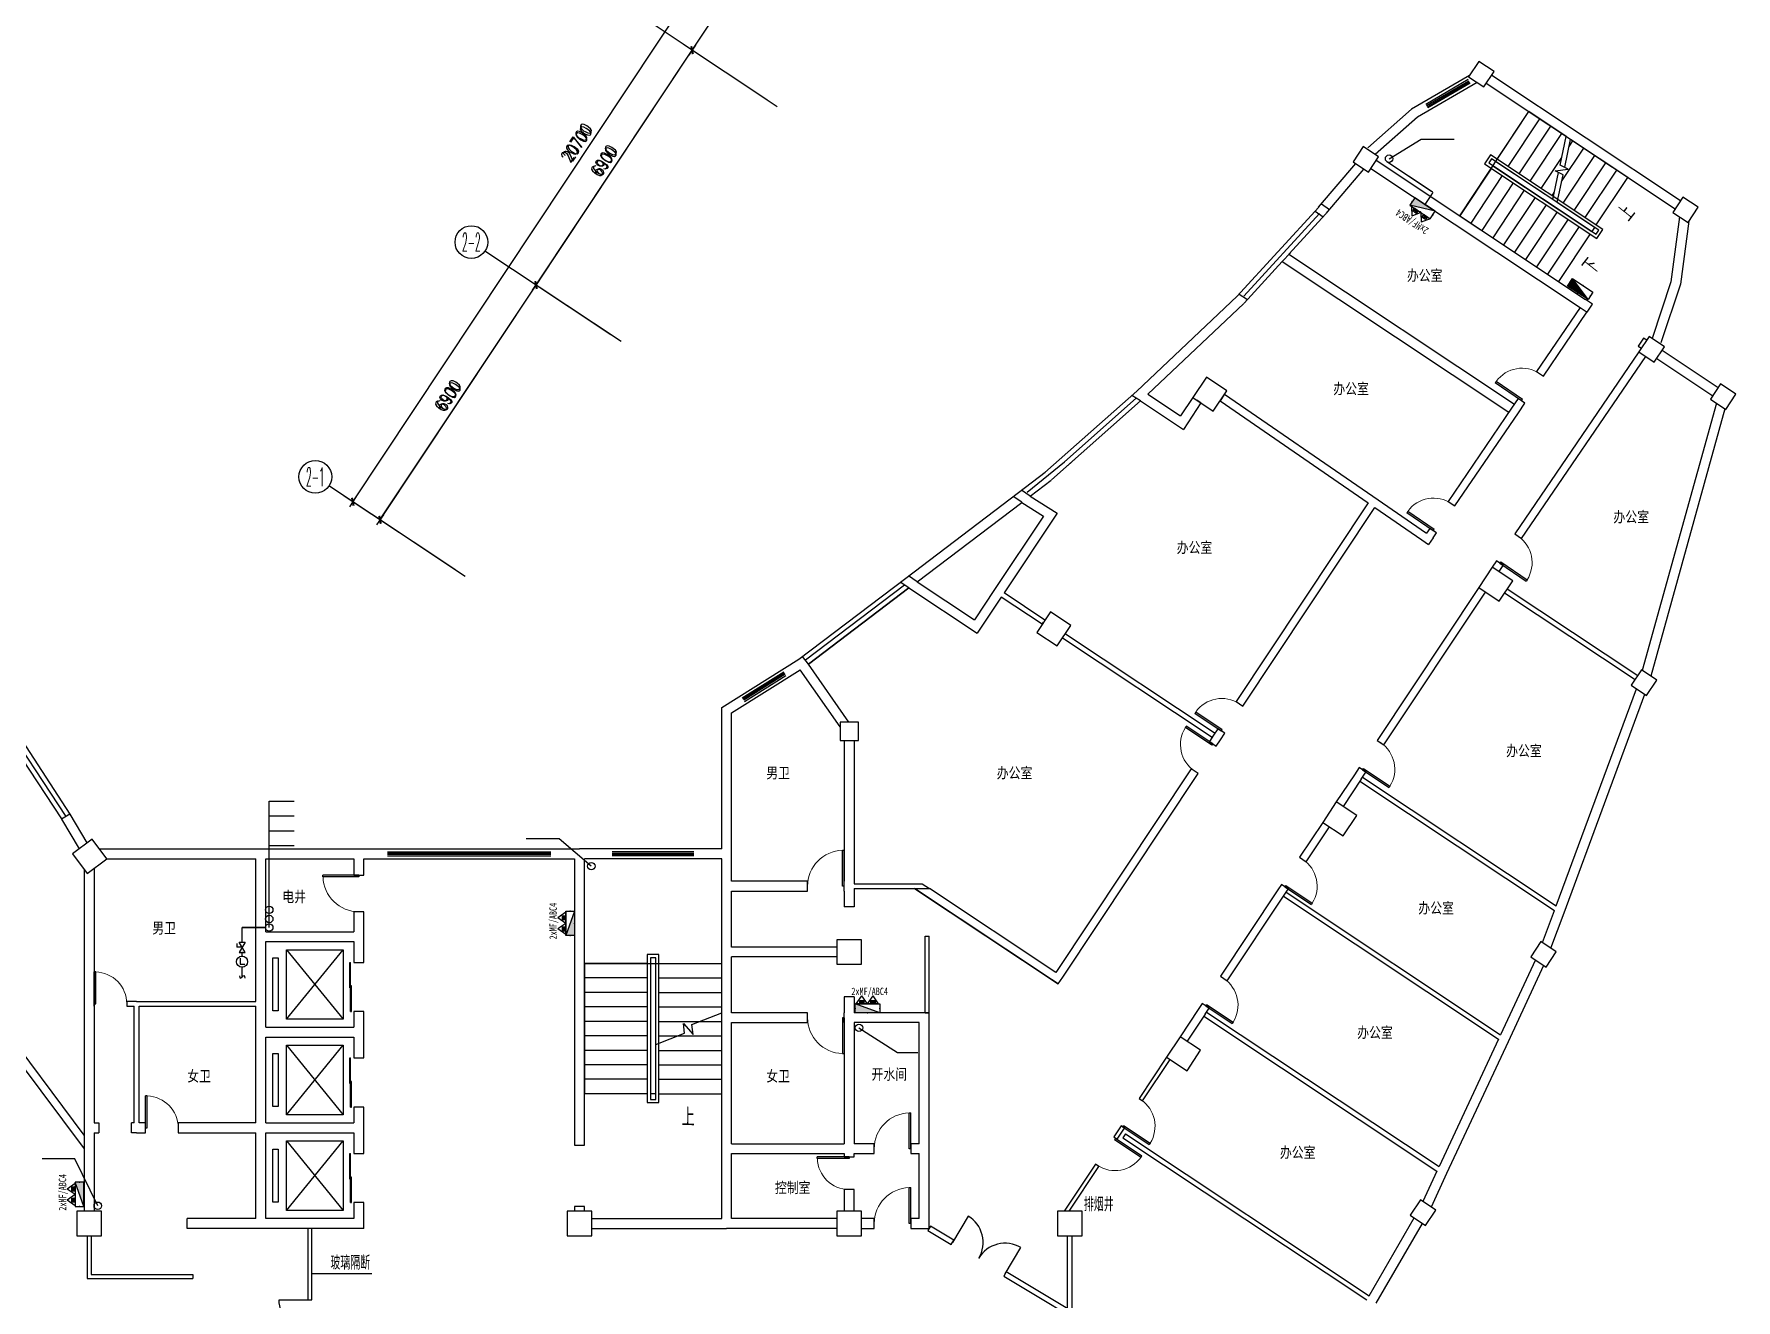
# Model space of a CAD drawing. Extents: x -149393 to 1177518, y -366685 to 296590.
# Drawn here: x 658334 to 699984, y 35329 to 66311 of the extents above; entities that cross this region are included whole.
import ezdxf
from ezdxf.enums import TextEntityAlignment as Align

# ---------------------------------------------------------------- set-up
doc = ezdxf.new("R2010")
doc.units = 0
doc.header["$LTSCALE"] = 1000
doc.header["$MEASUREMENT"] = 0
doc.linetypes.add('常规', pattern=[20, 10, 0, 10])
doc.layers.get('0').update_dxf_attribs({"linetype": 'CONTINUOUS'})
doc.layers.get('Defpoints').update_dxf_attribs({"linetype": 'CONTINUOUS'})
for name, color, linetype in [('AXIS', 3, 'CONTINUOUS'), ('AXIS_TEXT', 7, 'CONTINUOUS'), ('COLUMN', 9, 'CONTINUOUS'), ('EQUIP-动力', 3, 'CONTINUOUS'), ('EQUIP-消防', 3, 'CONTINUOUS'), ('STAIR', 2, 'CONTINUOUS'), ('TEL_SYMB', 3, 'CONTINUOUS'), ('TEL_TEXT', 7, 'CONTINUOUS'), ('TH_TEXT', 7, 'CONTINUOUS'), ('WALL', 9, 'CONTINUOUS'), ('WALL-MOVE', 6, 'CONTINUOUS'), ('WINDOW', 4, 'CONTINUOUS'), ('WIRE-消防', 3, '常规')]:
    doc.layers.add(name, color=color, linetype=linetype)
doc.styles.add('_TCH_AXIS', font='COMPLEX', dxfattribs={"bigfont": 'GBCBIG'})
doc.styles.add('_TCH_DIM', font='SIMPLEX', dxfattribs={"bigfont": 'GBCBIG'})
doc.styles.add('_TCH_DIM_T3', font='SIMPLEX', dxfattribs={"width": 0.705882, "bigfont": 'GBCBIG'})
doc.styles.add('_TEL_DIM', font='', dxfattribs={"width": 0.8, "height": 3.5})
doc.styles.add('COMPLEX', font='COMPLEX')
doc.styles.add('DIM_FONT', font='SIMPLEX.shx', dxfattribs={"width": 0.8})
doc.styles.get("Standard").update_dxf_attribs({"font": 'gbenor.shx', "bigfont": 'gbcbig.shx'})
doc.styles.add('宋体', font='')
doc.styles.get('_TEL_DIM').set_extended_font_data('SimSun')
doc.styles.get('宋体').set_extended_font_data('SimSun')
doc.dimstyles.new('_TCH_ARCH&&100', dxfattribs={"dimtxt": 297.5, "dimasz": 100, "dimexe": 250, "dimexo": 300, "dimgap": 126.25, "dimtad": 1, "dimdec": 0, "dimzin": 0, "dimdsep": 46, "dimtxsty": '_TCH_DIM_T3', "dimblk": 'ARCHTICK', "dimcen": 0.09, "dimclrt": 7, "dimazin": 2, "dimtfac": 1, "dimtdec": 0, "dimtix": 1, "dimtmove": 2, "dimatfit": 3, "dimfxl": 1, "dimtolj": 1, "dimtzin": 0, "dimarcsym": 0})
doc.dimstyles.new('DIMN', dxfattribs={"dimtxt": 300, "dimasz": 1, "dimexe": 250, "dimexo": 300, "dimgap": 150, "dimtad": 1, "dimdec": 0, "dimdsep": 46, "dimtxsty": 'DIM_FONT', "dimblk": '_DIMX', "dimcen": 2.5, "dimclrt": 7, "dimadec": 0, "dimazin": 0, "dimtfac": 1, "dimtdec": 0, "dimtix": 1, "dimtmove": 2, "dimatfit": 3, "dimldrblk": '_DIMX', "dimfxl": 1, "dimtolj": 1, "dimarcsym": 0})

# ---------------------------------------------------------------- blocks, each defined once
blk = doc.blocks.new('$equip_U$00000299(cyc-PC)')
for p in [(0.509, 0.298), (0.3, 0)]:
    blk.add_line(p, (0.3, 0.298))
blk.add_lwpolyline([(0, -0.173), (0.601, 0.173), (0.601, -0.173), (0, 0.173)], close=True)
for p in [(0, 0), (0.601, 0)]:
    blk.add_point(p)
at = {"color": 7, "style": '_TEL_DIM', "flags": 1}
blk.add_attdef('A', text='', height=0.00002, dxfattribs=at).set_placement((0, 0), align=Align.MIDDLE_CENTER)
blk = doc.blocks.new('$equip_U$00000300(cyc-PC)')
for p, q in [((0.459, -0.113), (0.459, 0.159)), ((0.123, -0.113), (0.459, -0.113))]:
    blk.add_line(p, q)
blk.add_circle((0.324, 0), 0.324)
for p in [(0, 0), (0.648, 0)]:
    blk.add_point(p)
at = {"color": 7, "style": '_TEL_DIM', "flags": 1}
blk.add_attdef('A', text='', height=0.00002, dxfattribs=at).set_placement((0, 0), align=Align.MIDDLE_CENTER)
blk = doc.blocks.new('$equip_U$00000248(USER-8292BC9721)')
blk.add_spline([(-0.16, 0.06), (-0.11, -0.08), (0.12, 0.08), (0.17, -0.07)], degree=3)
at = {"color": 7, "style": '_TEL_DIM', "flags": 1}
blk.add_attdef('A', text='', height=0.00002, dxfattribs=at).set_placement((0, 0), align=Align.MIDDLE_CENTER)
blk = doc.blocks.new('$equip_U$00000211(USER-8DF96EF98D)')
at = {"xscale": 0.7000000000007276, "yscale": 0.7000000000007276, "zscale": 0.7000000000007276}
blk.add_blockref('$equip_U$00000248(USER-8292BC9721)', (-0.003, -0.003), dxfattribs=at)
at = {"color": 7, "style": '_TEL_DIM', "flags": 1}
blk.add_attdef('A', text='', height=0.00002, dxfattribs=at).set_placement((0, 0), align=Align.MIDDLE_CENTER)
blk = doc.blocks.new('$equip_U$00000374(cyc-PC)')
blk.add_point((0, 0))
at = {"xscale": 1.619999999998981, "yscale": 1.619999999998981, "zscale": 1.619999999998981}
blk.add_blockref('$equip_U$00000211(USER-8DF96EF98D)', (0, 0), dxfattribs=at)
at = {"color": 7, "style": '_TEL_DIM', "flags": 1}
blk.add_attdef('A', text='', height=0.00002, dxfattribs=at).set_placement((0, 0), align=Align.MIDDLE_CENTER)
blk = doc.blocks.new('$equip_U$00000306(cyc-PC)')
for p, q in [((1.6, -0.29), (0, 0.29)), ((0, 0.29), (1.6, 0.29)), ((0, -0.29), (0, 0.29)), ((1.6, 0.29), (1.6, -0.29)), ((1.6, -0.29), (0, -0.29))]:
    blk.add_line(p, q)
for p in [(0, 0), (0.8, 0.29), (1.6, 0), (0.8, -0.29)]:
    blk.add_point(p)
blk.add_solid([(1.6, -0.29), (0, -0.29), (0, 0.29)])
at = {"color": 7, "style": '_TEL_DIM', "flags": 1}
blk.add_attdef('A', text='', height=0.00002, dxfattribs=at).set_placement((0, 0), align=Align.MIDDLE_CENTER)
blk = doc.blocks.new('$equip_U$00000441(cyc-PC)')
for p, q in [((-0.78, 0), (-0.39, 0.56)), ((0, 0), (-0.78, 0)), ((-0.54, 0.06), (-0.38, 0.23)), ((-0.54, 0.17), (-0.48, 0.23)), ((-0.54, 0), (-0.54, 0.23)), ((-0.54, 0.23), (-0.24, 0.23)), ((-0.24, 0), (-0.54, 0)), ((-0.5, 0), (-0.27, 0.23)), ((-0.4, 0), (-0.24, 0.16)), ((0, 0), (-0.39, 0.56)), ((-0.3, 0), (-0.24, 0.06)), ((-0.24, 0.23), (-0.24, 0)), ((0, 0), (0.39, 0.56)), ((0.78, 0), (0, 0)), ((0.24, 0.06), (0.41, 0.23)), ((0.24, 0.17), (0.3, 0.23)), ((0.24, 0), (0.24, 0.23)), ((0.24, 0.23), (0.54, 0.23)), ((0.54, 0), (0.24, 0)), ((0.28, 0), (0.51, 0.23)), ((0.38, 0), (0.54, 0.16)), ((0.78, 0), (0.39, 0.56)), ((0.49, 0), (0.54, 0.06)), ((0.54, 0.23), (0.54, 0))]:
    blk.add_line(p, q)
blk.add_point((0, 0))
at = {"style": '宋体', "width": 0.8}
blk.add_text('2xMF/ABC4', height=0.522, dxfattribs=at).set_placement((-1.12, 0.62))
at = {"color": 7, "style": '_TEL_DIM', "flags": 1}
blk.add_attdef('A', text='', height=0.00002, dxfattribs=at).set_placement((0, 0), align=Align.MIDDLE_CENTER)
blk = doc.blocks.new('_DIMX')
blk.add_line((-150, 0), (150, 0))
at = {"const_width": 50}
blk.add_lwpolyline([(-70, -70), (70, 70)], dxfattribs=at)
blk = doc.blocks.new('_ArchTick')
at = {"color": 0, "linetype": 'ByBlock', "const_width": 0.4}
blk.add_lwpolyline([(-0.5, -0.5), (0.5, 0.5)], dxfattribs=at)
blk = doc.blocks.new('*D819')
at = {"layer": 'AXIS', "color": 0, "lineweight": -2, "transparency": 16777216}
for p, q in [((674437, 65916), (680082, 74412)), ((681914, 73194), (679874, 74550)), ((676270, 64699), (674229, 66054))]:
    blk.add_line(p, q, dxfattribs=at)
at = {"layer": 'Defpoints', "color": 0, "transparency": 16777216}
for p in [(680082, 74412), (682164, 73028), (676520, 64533)]:
    blk.add_point(p, dxfattribs=at)
at = {"layer": 'AXIS', "color": 0, "lineweight": -2, "transparency": 16777216, "xscale": 100, "yscale": 100, "zscale": 100}
for p, rotation in [((680082, 74412), 56.39999999999981), ((674437, 65916), 236.3999999999998)]:
    blk.add_blockref('_ArchTick', p, dxfattribs=dict(at, rotation=rotation))
at = {"layer": 'AXIS', "color": 7, "transparency": 16777216, "insert": (677031, 70316), "char_height": 297.5, "attachment_point": 5, "rotation": 56.4, "style": '_TCH_DIM_T3'}
blk.add_mtext('\\A1;10200', dxfattribs=at)
blk = doc.blocks.new('*D820')
at = {"layer": 'AXIS', "color": 0, "lineweight": -2, "transparency": 16777216}
for p, q in [((670619, 60169), (674437, 65916)), ((676270, 64699), (674229, 66054)), ((672451, 58951), (670411, 60307))]:
    blk.add_line(p, q, dxfattribs=at)
at = {"layer": 'Defpoints', "color": 0, "transparency": 16777216}
for p in [(674437, 65916), (676520, 64533), (672701, 58785)]:
    blk.add_point(p, dxfattribs=at)
at = {"layer": 'AXIS', "color": 0, "lineweight": -2, "transparency": 16777216, "xscale": 100, "yscale": 100, "zscale": 100}
for p, rotation in [((674437, 65916), 56.40000000000044), ((670619, 60169), 236.4000000000005)]:
    blk.add_blockref('_ArchTick', p, dxfattribs=dict(at, rotation=rotation))
at = {"layer": 'AXIS', "color": 7, "transparency": 16777216, "insert": (672299, 63195), "char_height": 297.5, "attachment_point": 5, "rotation": 56.4, "style": '_TCH_DIM_T3'}
blk.add_mtext('\\A1;6900', dxfattribs=at)
blk = doc.blocks.new('*D821')
at = {"layer": 'AXIS', "color": 0, "lineweight": -2, "transparency": 16777216}
for p, q in [((666800, 54422), (670619, 60169)), ((672451, 58951), (670411, 60307)), ((668633, 53204), (666592, 54560))]:
    blk.add_line(p, q, dxfattribs=at)
at = {"layer": 'Defpoints', "color": 0, "transparency": 16777216}
for p in [(670619, 60169), (672701, 58785), (668883, 53038)]:
    blk.add_point(p, dxfattribs=at)
at = {"layer": 'AXIS', "color": 0, "lineweight": -2, "transparency": 16777216, "xscale": 100, "yscale": 100, "zscale": 100}
for p, rotation in [((670619, 60169), 56.39999999999963), ((666800, 54422), 236.3999999999997)]:
    blk.add_blockref('_ArchTick', p, dxfattribs=dict(at, rotation=rotation))
at = {"layer": 'AXIS', "color": 7, "transparency": 16777216, "insert": (668481, 57447), "char_height": 297.5, "attachment_point": 5, "rotation": 56.4, "style": '_TCH_DIM_T3'}
blk.add_mtext('\\A1;6900', dxfattribs=at)
blk = doc.blocks.new('*D822')
at = {"layer": 'AXIS', "color": 0, "lineweight": -2, "transparency": 16777216}
for p, q in [((666134, 54864), (677589, 72106)), ((680088, 70446), (677381, 72244)), ((668633, 53204), (665926, 55003))]:
    blk.add_line(p, q, dxfattribs=at)
at = {"layer": 'Defpoints', "color": 0, "transparency": 16777216}
for p in [(677589, 72106), (680338, 70280), (668883, 53038)]:
    blk.add_point(p, dxfattribs=at)
at = {"layer": 'AXIS', "color": 0, "lineweight": -2, "transparency": 16777216, "xscale": 100, "yscale": 100, "zscale": 100}
for p, rotation in [((677589, 72106), 56.39999999999999), ((666134, 54864), 236.4)]:
    blk.add_blockref('_ArchTick', p, dxfattribs=dict(at, rotation=rotation))
at = {"layer": 'AXIS', "color": 7, "transparency": 16777216, "insert": (671633, 63637), "char_height": 297.5, "attachment_point": 5, "rotation": 56.4, "style": '_TCH_DIM_T3'}
blk.add_mtext('\\A1;20700', dxfattribs=at)
blk = doc.blocks.new('_FZHK')
blk.add_lwpolyline([(-0.5, -0.5), (0.5, -0.5), (0.5, 0.5), (-0.5, 0.5)], close=True)
blk = doc.blocks.new('$TCHSYS$DOOR2D')
for p, q in [((0.45, 0.975), (0.5, 0.975)), ((0.45, 0), (0.45, 0.975)), ((0.5, 0), (0.5, 0.975)), ((0.5, 0), (0.45, 0))]:
    blk.add_line(p, q)
at = {"lineweight": 13}
blk.add_arc((0.475, 0), 0.975, 91.4693, 180, dxfattribs=at)
blk = doc.blocks.new('_AXISO')
blk.add_circle((0, 0), 0.5)
at = {"layer": 'AXIS_TEXT', "style": 'COMPLEX', "width": 1.041667}
blk.add_attdef('A', text='', height=0.56, dxfattribs=at).set_placement((-0.25, -0.28), (0.25, -0.28), align=Align.FIT)
blk = doc.blocks.new('$DorLib2D$00000029')
for p, q in [((-0.5, 0.169), (0.02, 0.169)), ((-0.5, 0.169), (-0.5, 0.15)), ((-0.5, 0.15), (0.02, 0.15)), ((-0.02, 0.187), (-0.02, 0.169)), ((-0.02, 0.187), (0.5, 0.187)), ((-0.02, 0.169), (0.5, 0.169)), ((0.02, 0.15), (0.02, 0.169)), ((0.5, 0.187), (0.5, 0.169))]:
    blk.add_line(p, q)
blk = doc.blocks.new('$DorLib2D$00000001')
for p, q in [((0.45, 0.975), (0.5, 0.975)), ((0.45, 0), (0.45, 0.975)), ((0.5, 0), (0.5, 0.975)), ((0.5, 0), (0.45, 0))]:
    blk.add_line(p, q)
at = {"lineweight": 13}
blk.add_arc((0.475, 0), 0.975, 91.4693, 180, dxfattribs=at)
blk = doc.blocks.new('$TCHSYS$WIN2D')
for p, q in [((-0.5, 0.5), (0.5, 0.5)), ((0.5, 0.167), (-0.5, 0.167)), ((0.5, -0.167), (-0.5, -0.167)), ((-0.5, -0.5), (0.5, -0.5))]:
    blk.add_line(p, q)

msp = doc.modelspace()

# ---------------------------------------------------------------- linework, layer by layer
at = {"color": 59}
for p, q in [((688772.4, 60980), (689773.1, 62074.4)), ((689842, 62156.7), (690037.7, 62015.1)), ((687943.7, 59896), (689790, 61915)), ((689044.1, 60921.5), (689950.3, 61912.4)), ((689682.9, 61975.7), (689878.6, 61834)), ((687771.7, 59885.7), (688772.4, 60980)), ((688880.2, 60742.2), (689079, 60959.7)), ((687948.8, 59723.7), (688880.2, 60742.2)), ((687828.6, 59948), (688032.2, 59815)), ((683073.4, 55578.9), (685320.6, 57573.1)), ((683232.7, 55399.4), (685409.4, 57331.1)), ((683553.1, 55844.1), (685306, 57399.7)), ((685409.4, 57331.1), (685202.6, 57468.4)), ((682636.2, 55097.2), (683553.1, 55844.1)), ((683630.8, 55752.7), (683816.4, 55917.4)), ((682428.2, 55090.2), (683080.5, 55584.7)), ((682509.5, 54850.6), (682297.7, 54991.3)), ((682712, 55004.2), (682500.3, 55144.9)), ((682712, 55004.2), (683225.5, 55393.5)), ((677050.2, 51013), (679667.4, 52997.2)), ((679947.1, 52908), (679735.4, 53048.7)), ((679638.7, 52824.8), (677210.4, 50983.9)), ((679744.5, 52754.5), (677282.9, 50888.3)), ((677282.9, 50888.3), (679744.5, 52754.5)), ((679744.5, 52754.5), (679532.8, 52895.1)), ((656420, 51031.3), (659010.1, 47101.4)), ((656516.6, 51102.8), (659113.6, 47162.5)), ((656618.4, 51178.3), (659211.9, 47220.6)), ((677282.9, 50888.3), (677137.9, 51079.5)), ((664509.1, 43901.8), (665899.3, 42201.8)), ((664509.1, 42201.8), (665899.3, 43901.8)), ((664509.1, 41561.8), (665899.3, 39861.8)), ((664509.1, 39861.8), (665899.3, 41561.8)), ((664509.1, 39221.8), (665899.3, 37521.8)), ((664509.1, 37521.8), (665899.3, 39221.8))]:
    msp.add_line(p, q, dxfattribs=at)
for p, q in [((664090.6, 47540.2), (664696.4, 47540.2)), ((664090.6, 47176.1), (664696.4, 47176.1)), ((664090.6, 46811.9), (664696.4, 46811.9)), ((664090.6, 46447.7), (664696.4, 46447.7))]:
    msp.add_line(p, q)
for points in [[(691494.9, 63260), (692281, 63735.2), (693086.9, 63735.2)], [(664090.6, 44445.5), (664090.6, 47540.2), (664696.4, 47540.2)], [(671972.2, 45945.1), (671186, 46615.7), (670380.1, 46615.7)], [(679884.5, 45397.3), (683397.2, 43063.4)], [(678522.3, 41990.6), (679461.8, 41386.1), (679958.5, 41386.1)], [(659892.8, 37636.8), (659336.1, 38786.6), (658530.2, 38786.6)], [(665132.8, 35976.8), (666596.8, 35976.8)]]:
    msp.add_lwpolyline(points)
for points in [[(664509.1, 43901.8), (665899.3, 43901.8), (665899.3, 42201.8), (664509.1, 42201.8)], [(664179.2, 43701.8), (664307.6, 43701.8), (664307.6, 42401.8), (664179.2, 42401.8)], [(664179.2, 41361.8), (664307.6, 41361.8), (664307.6, 40061.8), (664179.2, 40061.8)], [(664509.1, 41561.8), (665899.3, 41561.8), (665899.3, 39861.8), (664509.1, 39861.8)], [(664509.1, 39221.8), (665899.3, 39221.8), (665899.3, 37521.8), (664509.1, 37521.8)], [(664179.2, 39021.8), (664307.6, 39021.8), (664307.6, 37721.8), (664179.2, 37721.8)]]:
    msp.add_lwpolyline(points, close=True, dxfattribs=at)
for centre in [(691494.9, 63260), (671972.2, 45945.1), (664090.6, 44875.9), (664090.6, 44652.5), (664090.6, 44445.5), (678522.3, 41990.6), (659892.8, 37635.2)]:
    msp.add_circle(centre, 90.8)
at = {"layer": 'AXIS'}
for p, q in [((676519.6, 64532.6), (673187.9, 66746.1)), ((672701.2, 58785.4), (669369.5, 60999)), ((668882.8, 53038.2), (665551.1, 55251.8))]:
    msp.add_line(p, q, dxfattribs=at)
at = {"layer": 'STAIR', "color": 59}
for p, q in [((693223.7, 61862.5), (694917.1, 64411.3)), ((694143.2, 63246.4), (694917.1, 64411.3)), ((694412, 63067.8), (695185.9, 64232.7)), ((695831.3, 63803.9), (694917.1, 64411.3)), ((694680.8, 62889.2), (695454.7, 64054.1)), ((694949.6, 62710.6), (695723.5, 63875.5)), ((695682.2, 63105.1), (695831.3, 63803.9)), ((695792.5, 63048.8), (695938.3, 63732.8)), ((697336.4, 62803.9), (695938.3, 63732.8)), ((693978.9, 63355.6), (693833.4, 63136.5)), ((696726.7, 61529.9), (693978.9, 63355.6)), ((695718.3, 62701.3), (696261.1, 63518.3)), ((695756, 62174.8), (696530, 63339.7)), ((695901.5, 63560.2), (695992.3, 63696.9)), ((693997.6, 63027.4), (693223.7, 61862.5)), ((693833.4, 63136.5), (696581.2, 61310.9)), ((693998.9, 63256.1), (693932.8, 63156.6)), ((693932.8, 63156.6), (696561.2, 61410.3)), ((696627.3, 61509.8), (693998.9, 63256.1)), ((694037.3, 63087.1), (696456.6, 61479.7)), ((695501.5, 62257.8), (694103.5, 63186.7)), ((695218.4, 62532), (695721.5, 63289.3)), ((695501.5, 62257.8), (695642.4, 62918.4)), ((695562.7, 62959.1), (695881.1, 63003.6)), ((695752.6, 62862.1), (695562.7, 62959.1)), ((695881.1, 63003.6), (695682.2, 63105.1)), ((696024.8, 61996.2), (696798.8, 63161.1)), ((696293.7, 61817.6), (697067.6, 62982.5)), ((694266.4, 62848.8), (693492.5, 61683.9)), ((694535.3, 62670.2), (693761.3, 61505.3)), ((694804.1, 62491.6), (694030.1, 61326.7)), ((695608.6, 62186.7), (695752.6, 62862.1)), ((696562.5, 61639), (697336.4, 62803.9)), ((695072.9, 62313), (694299, 61148.1)), ((695341.7, 62134.4), (694567.8, 60969.5)), ((695487.2, 62353.4), (695538.3, 62430.4)), ((696522.8, 61579.3), (695608.6, 62186.7)), ((693223.7, 61862.5), (695643, 60255.1)), ((695610.5, 61955.8), (694836.6, 60790.9)), ((695879.3, 61777.2), (695105.4, 60612.3)), ((696148.1, 61598.6), (695374.2, 60433.7)), ((696416.9, 61420), (695643, 60255.1)), ((696522.8, 61579.3), (696456.6, 61479.7)), ((696561.2, 61410.3), (696627.3, 61509.8)), ((696581.2, 61310.9), (696726.7, 61529.9)), ((673627.2, 43781.5), (673338.4, 43781.5)), ((673338.4, 43781.5), (673338.4, 40159)), ((673627.2, 40159), (673627.2, 43781.5)), ((671802.8, 43565), (671802.8, 40375.6)), ((673338.4, 43565), (671802.8, 43565)), ((671802.8, 43565), (675162.8, 43565)), ((673548.4, 43702.8), (673417.2, 43702.8)), ((673417.2, 43702.8), (673417.2, 40237.8)), ((673417.2, 43565), (673417.2, 40375.6)), ((673548.4, 40237.8), (673548.4, 43702.8)), ((673548.4, 41721.9), (673548.4, 43565)), ((673627.2, 43565), (675162.8, 43565)), ((675162.8, 42359.8), (675162.8, 43565)), ((673338.4, 43210.6), (671802.8, 43210.6)), ((673627.2, 43210.6), (675162.8, 43210.6)), ((673338.4, 42856.2), (671802.8, 42856.2)), ((673338.4, 42501.9), (671802.8, 42501.9)), ((673627.2, 42856.2), (675162.8, 42856.2)), ((673627.2, 42501.9), (675162.8, 42501.9)), ((673338.4, 42147.5), (671802.8, 42147.5)), ((673627.2, 42147.5), (674625.4, 42147.5)), ((674253.7, 41859.5), (674226.9, 42092.1)), ((674226.9, 42092.1), (674461.1, 41828)), ((674433.1, 42071.5), (675162.8, 42359.8)), ((674461.1, 41828), (674433.1, 42071.5)), ((674625.4, 42147.5), (675162.8, 42147.5)), ((675162.8, 40375.6), (675162.8, 42218.7)), ((673338.4, 41793.1), (671802.8, 41793.1)), ((673548.4, 41580.8), (674253.7, 41859.5)), ((673627.2, 41793.1), (674085.7, 41793.1)), ((674085.7, 41793.1), (675162.8, 41793.1)), ((673338.4, 41438.7), (671802.8, 41438.7)), ((673548.4, 40375.6), (673548.4, 41580.8)), ((673627.2, 41438.7), (675162.8, 41438.7)), ((673338.4, 41084.4), (671802.8, 41084.4)), ((673627.2, 41084.4), (675162.8, 41084.4)), ((673338.4, 40730), (671802.8, 40730)), ((673627.2, 40730), (675162.8, 40730)), ((673338.4, 40375.6), (671802.8, 40375.6)), ((673338.4, 40159), (673627.2, 40159)), ((673548.4, 40375.6), (673417.2, 40375.6)), ((673417.2, 40237.8), (673548.4, 40237.8)), ((673627.2, 40375.6), (675162.8, 40375.6))]:
    msp.add_line(p, q, dxfattribs=at)
at = {"layer": 'TEL_SYMB', "color": 59, "elevation": 1793}
msp.add_lwpolyline([(696184.2, 60778.1, 0, 0, 0), (693033.1, 62871.7, 0, 0, 0), (693912.9, 64195.9, 0, 0, 0), (695286.8, 63283, 95.6, 0, 0), (695585.5, 63084.6, 0, 0, 0)], format="xyseb", dxfattribs=at)
at = {"layer": 'TEL_SYMB', "color": 59}
for points in [[(697064, 62102.3, 0, 0, 0), (696153, 62707.5, 95.6, 0, 0), (695854.3, 62906, 0, 0, 0)], [(674355.6, 40198.4, 0, 0, 0), (674355.6, 41399.4, 105, 0, 0), (674355.6, 41793.1, 0, 0, 0)]]:
    msp.add_lwpolyline(points, format="xyseb", dxfattribs=at)
at = {"layer": 'WALL', "color": 59}
for p, q in [((693460.9, 65297.9), (692046.1, 64468.4)), ((693647.2, 65128.9), (692187.4, 64273)), ((693873, 65105), (698495.7, 62033.6)), ((694005.8, 65304.9), (698628.5, 62233.5)), ((692046.1, 64468.4), (690971.5, 63522.3)), ((692187.4, 64273), (691154.3, 63363.5)), ((689770.3, 62071.2), (690678.8, 63139.1)), ((689953.1, 61915.7), (690880.1, 63005.4)), ((691047.3, 63020.4), (696171.8, 59615.6)), ((691180.1, 63220.3), (696304.7, 59815.5)), ((698605.2, 61834.8), (698393.3, 60242.8)), ((698833.2, 61728.5), (698628.2, 60188.3)), ((689044.1, 60921.5), (694561.7, 57255.5)), ((688880.2, 60742.2), (694426.6, 57057.2)), ((698393.3, 60242.8), (697929.7, 58861.9)), ((698628.2, 60188.3), (698145.5, 58750.8)), ((685317.9, 57570.6), (687777.8, 59892)), ((685591.1, 57498.5), (687942.6, 59717.4)), ((696171.8, 59615.6), (696342.9, 59502)), ((696475.7, 59701.9), (696304.7, 59815.5)), ((696342.9, 59502), (696475.7, 59701.9)), ((697725.1, 58871.8), (697592.3, 58671.9)), ((697801.8, 58820.8), (697725.1, 58871.8)), ((697592.3, 58671.9), (697669, 58620.9)), ((698043.8, 58371.9), (699418.1, 57458.8)), ((698176.6, 58571.8), (699551, 57658.7)), ((685591.1, 57498.5), (686393.2, 56965.6)), ((685409.4, 57331.1), (686460.2, 56632.9)), ((686691.7, 57414.1), (686393.2, 56965.6)), ((686891.5, 57281.2), (686460.2, 56632.9)), ((686692, 57413.9), (686691.7, 57414.1)), ((686891.5, 57281.2), (686791.6, 57347.7)), ((699503.6, 57276), (697692.3, 50735.6)), ((699713.9, 57136.2), (697902.6, 50595.8)), ((679667.4, 52997.2), (682428.2, 55090.2)), ((682712, 55004.2), (683370.9, 54585.4)), ((679947.1, 52908), (682508, 54849.5)), ((683370.9, 54585.4), (682071.6, 52632.7)), ((682508, 54849.5), (683035.3, 54514.3)), ((683035.3, 54514.3), (681838.5, 52715.7)), ((679947.1, 52908), (681347.4, 51977.6)), ((679744.5, 52754.5), (681414.4, 51645)), ((681838.5, 52715.7), (681347.4, 51977.6)), ((682005.1, 52532.8), (681414.4, 51645)), ((683006.4, 51866.6), (682005.1, 52532.8)), ((683072.8, 51966.5), (682071.6, 52632.7)), ((694321.1, 52633.2), (697513.7, 50512.1)), ((694387.5, 52733.2), (697580.1, 50612)), ((683006.4, 51866.6), (683039.6, 51916.6)), ((683506.1, 51534.6), (687168.6, 49101.3)), ((683572.6, 51634.5), (687235, 49201.2)), ((675162.8, 49831.2), (677050.2, 51013)), ((678272, 49471.7), (677282.9, 50888.3)), ((675402.8, 49698.3), (677085.4, 50751.9)), ((678057.8, 49359.3), (677085.4, 50751.9)), ((695583.8, 44974.9), (697551.3, 50289)), ((695777.7, 44807.2), (697756.7, 50152.5)), ((675162.8, 46366.7), (675162.8, 49831.2)), ((675402.8, 46246.7), (675402.8, 49698.3)), ((678162.8, 49021.7), (678162.8, 45577.3)), ((678402.8, 49021.7), (678402.8, 45517.3)), ((690778.2, 48023.6), (695541, 44859.2)), ((690844.7, 48123.6), (695583.8, 44974.9)), ((659211.9, 47220.6), (659005.3, 47098.5)), ((659005.3, 47098.5), (659436.6, 46368.5)), ((659211.9, 47220.6), (659629.8, 46513.4)), ((659934.1, 46366.7), (663882.8, 46366.7)), ((663882.8, 46366.7), (666282.8, 46366.7)), ((666282.8, 46366.7), (671682.8, 46366.7)), ((675162.8, 46366.7), (671682.8, 46366.7)), ((675402.8, 45577.3), (675402.8, 46246.7)), ((659562.8, 45861.7), (659562.8, 39541.8)), ((659802.8, 45893.2), (659802.8, 39661.8)), ((660114.1, 46126.7), (663762.8, 46126.7)), ((663762.8, 44221.8), (663762.8, 46126.7)), ((664002.8, 46126.7), (666162.8, 46126.7)), ((664002.8, 44341.8), (664002.8, 46126.7)), ((666162.8, 46126.7), (666162.8, 45729.3)), ((666402.8, 45729.3), (666402.8, 46126.7)), ((666402.8, 46126.7), (671562.8, 46126.7)), ((671562.8, 46126.7), (671562.8, 39118.1)), ((675162.8, 46126.7), (671802.8, 46126.7)), ((671802.8, 39118.1), (671802.8, 46126.7)), ((675162.8, 45457.3), (675162.8, 46126.7)), ((666162.8, 45729.3), (666402.8, 45729.3)), ((675162.8, 43846.7), (675162.8, 45457.3)), ((677262.8, 45577.3), (675402.8, 45577.3)), ((677262.8, 45337.3), (677262.8, 45577.3)), ((678162.8, 45337.3), (678162.8, 45577.3)), ((678402.8, 45517.3), (680065.3, 45517.3)), ((680065.3, 45517.3), (680245.9, 45397.3)), ((675402.8, 43966.7), (675402.8, 45337.3)), ((675402.8, 45337.3), (677262.8, 45337.3)), ((678162.8, 45337.3), (678162.8, 44946.7)), ((678402.8, 45397.3), (678402.8, 44946.7)), ((678402.8, 45397.3), (680245.9, 45397.3)), ((688907.8, 45208.4), (694171.6, 41711.1)), ((688974.2, 45308.3), (694222.9, 41821.1)), ((666402.8, 44829.3), (666162.8, 44829.3)), ((666162.8, 44829.3), (666162.8, 44341.8)), ((666402.8, 44221.8), (666402.8, 44829.3)), ((678402.8, 44946.7), (678162.8, 44946.7)), ((695250.3, 44073.9), (695541, 44859.2)), ((695455.7, 43937.5), (695777.7, 44807.2)), ((663762.8, 42637.5), (663762.8, 44221.8)), ((664002.8, 44341.8), (666162.8, 44341.8)), ((666402.8, 43591.7), (666402.8, 44221.8)), ((664002.8, 44101.8), (666162.8, 44101.8)), ((664002.8, 42577.5), (664002.8, 44101.8)), ((666162.8, 44101.8), (666162.8, 43591.7)), ((675162.8, 42236), (675162.8, 43846.7)), ((677982.8, 43966.7), (675402.8, 43966.7)), ((666162.8, 43591.7), (666402.8, 43591.7)), ((677982.8, 43726.7), (675402.8, 43726.7)), ((675402.8, 42356), (675402.8, 43726.7)), ((695075.5, 43649.8), (694222.9, 41821.1)), ((695277.6, 43515.5), (694407.1, 41648.2)), ((659802.8, 42517.5), (659802.8, 42637.5)), ((660843.1, 42637.5), (660602.8, 42637.5)), ((660602.8, 42637.5), (660602.8, 42517.5)), ((660602.8, 42517.5), (660783.1, 42517.5)), ((660783.1, 39661.8), (660783.1, 42517.5)), ((660843.1, 42637.5), (663762.8, 42637.5)), ((660903.1, 39661.8), (660903.1, 42517.5)), ((660903.1, 42517.5), (663762.8, 42517.5)), ((663762.8, 41881.8), (663762.8, 42517.5)), ((664002.8, 42001.8), (664002.8, 42577.5)), ((678162.8, 42746.7), (678162.8, 42356)), ((678402.8, 42746.7), (678162.8, 42746.7)), ((678402.8, 42746.7), (678402.8, 42356)), ((666402.8, 42391.7), (666162.8, 42391.7)), ((666162.8, 42391.7), (666162.8, 42001.8)), ((666402.8, 41881.8), (666402.8, 42391.7)), ((675162.8, 39031.4), (675162.8, 42236)), ((677262.8, 42356), (675402.8, 42356)), ((675402.8, 42116), (677262.8, 42116)), ((675402.8, 39151.4), (675402.8, 42116)), ((677262.8, 42116), (677262.8, 42356)), ((678162.8, 42116), (678162.8, 42356)), ((678162.8, 42116), (678162.8, 39151.4)), ((680238.8, 42356), (678402.8, 42356)), ((678402.8, 42116), (678402.8, 39151.4)), ((679998.8, 42116), (678402.8, 42116)), ((679998.8, 39151.4), (679998.8, 42116)), ((680238.8, 39031.4), (680238.8, 42356)), ((686959.8, 42276.5), (692667.3, 38484.5)), ((687026.3, 42376.4), (692718.5, 38594.5)), ((663762.8, 39661.8), (663762.8, 41881.8)), ((664002.8, 42001.8), (666162.8, 42001.8)), ((664002.8, 39661.8), (664002.8, 41761.8)), ((664002.8, 41761.8), (666162.8, 41761.8)), ((666162.8, 41761.8), (666162.8, 41251.7)), ((666402.8, 41251.7), (666402.8, 41881.8)), ((694171.6, 41711.1), (692718.5, 38594.5)), ((666162.8, 41251.7), (666402.8, 41251.7)), ((694407.1, 41648.2), (692902.7, 38421.6)), ((666402.8, 40051.7), (666162.8, 40051.7)), ((666162.8, 40051.7), (666162.8, 39661.8)), ((666402.8, 39541.8), (666402.8, 40051.7)), ((659802.8, 39661.8), (659922.8, 39661.8)), ((659922.8, 39661.8), (659922.8, 39421.8)), ((660783.1, 39661.8), (660723.1, 39661.8)), ((660723.1, 39421.8), (660723.1, 39661.8)), ((661062.9, 39661.8), (660903.1, 39661.8)), ((661062.9, 39421.8), (661062.9, 39661.8)), ((663762.8, 39661.8), (661862.9, 39661.8)), ((661862.9, 39661.8), (661862.9, 39421.8)), ((664002.8, 39661.8), (666162.8, 39661.8)), ((659562.8, 39541.8), (659562.8, 39035.1)), ((659802.8, 39421.8), (659922.8, 39421.8)), ((659802.8, 39421.8), (659802.8, 39035.1)), ((660843.1, 39421.8), (660723.1, 39421.8)), ((660843.1, 39421.8), (661062.9, 39421.8)), ((661862.9, 39421.8), (663762.8, 39421.8)), ((663762.8, 37321.8), (663762.8, 39421.8)), ((664002.8, 37321.8), (664002.8, 39421.8)), ((664002.8, 39421.8), (666162.8, 39421.8)), ((666162.8, 39421.8), (666162.8, 38911.7)), ((666402.8, 38911.7), (666402.8, 39541.8)), ((675402.8, 39151.4), (678162.8, 39151.4)), ((678894.2, 39151.4), (678402.8, 39151.4)), ((678894.2, 38911.4), (678894.2, 39151.4)), ((679998.8, 39151.4), (679794.2, 39151.4)), ((679794.2, 39151.4), (679794.2, 38911.4)), ((685045.1, 39394.5), (684978.7, 39294.6)), ((684978.7, 39294.6), (690947, 35329.3)), ((685045.1, 39394.5), (691007.3, 35433.3)), ((659562.8, 39035.1), (659562.8, 37501.8)), ((659802.8, 39035.1), (659802.8, 37501.8)), ((666162.8, 38911.7), (666402.8, 38911.7)), ((671562.8, 39118.1), (671802.8, 39118.1)), ((675162.8, 37321.8), (675162.8, 39031.4)), ((675402.8, 37321.8), (675402.8, 38911.4)), ((675402.8, 38911.4), (678162.8, 38911.4)), ((678162.8, 38911.4), (678162.8, 38833)), ((678162.8, 38833), (678402.8, 38833)), ((678402.8, 38833), (678402.8, 38911.4)), ((678402.8, 38911.4), (678894.2, 38911.4)), ((679794.2, 38911.4), (679998.8, 38911.4)), ((679998.8, 37321.8), (679998.8, 38911.4)), ((680238.8, 37081.8), (680238.8, 39031.4)), ((692667.3, 38484.5), (692319, 37737.4)), ((692902.7, 38421.6), (692521.1, 37603.1)), ((678402.8, 38033), (678162.8, 38033)), ((678162.8, 38033), (678162.8, 37501.8)), ((678402.8, 37501.8), (678402.8, 38033)), ((666402.8, 37711.7), (666162.8, 37711.7)), ((666162.8, 37711.7), (666162.8, 37321.8)), ((666402.8, 37081.8), (666402.8, 37711.7)), ((671802.8, 37618.1), (671562.8, 37618.1)), ((671562.8, 37618.1), (671562.8, 37501.8)), ((671802.8, 37501.8), (671802.8, 37618.1)), ((663762.8, 37321.8), (662082.8, 37321.8)), ((662082.8, 37081.8), (662082.8, 37321.8)), ((663882.8, 37081.8), (662082.8, 37081.8)), ((665082.8, 37081.8), (663882.8, 37081.8)), ((665082.8, 37321.8), (664002.8, 37321.8)), ((666162.8, 37321.8), (665082.8, 37321.8)), ((666402.8, 37081.8), (665082.8, 37081.8)), ((671982.8, 37321.8), (675162.8, 37321.8)), ((671982.8, 37081.8), (675282.8, 37081.8)), ((677982.8, 37081.8), (675282.8, 37081.8)), ((677982.8, 37321.8), (675402.8, 37321.8)), ((678894.2, 37321.8), (678582.8, 37321.8)), ((678582.8, 37081.8), (678894.2, 37081.8)), ((678894.2, 37081.8), (678894.2, 37321.8)), ((679998.8, 37321.8), (679794.2, 37321.8)), ((679794.2, 37321.8), (679794.2, 37081.8)), ((679794.2, 37081.8), (680238.8, 37081.8)), ((680269.7, 37133.2), (680207.9, 37030.3)), ((680841.2, 36790.3), (680269.7, 37133.2)), ((691007.3, 35433.3), (692110.6, 37335.5)), ((691181.1, 35254.5), (692310.9, 37202.5)), ((680207.9, 37030.3), (680779.4, 36687.4)), ((680779.4, 36687.4), (680841.2, 36790.3)), ((683622.8, 32101.8), (683622.8, 36901.8)), ((683742.8, 32101.8), (683742.8, 36901.8)), ((682127.4, 36018.7), (682065.7, 35915.8)), ((682065.7, 35915.8), (688797.1, 31877.3)), ((688884.6, 31964.8), (682127.4, 36018.7))]:
    msp.add_line(p, q, dxfattribs=at)
at = {"layer": 'WALL'}
for p, q in [((696170.7, 59616.4), (695105.5, 58053.4)), ((695270.7, 57940.7), (696337.3, 59505.7)), ((697610.9, 58533.5), (694573, 54075.8)), ((694738.3, 53963.2), (697776.2, 58420.8)), ((695105.5, 58053.4), (695270.7, 57940.7)), ((687471.2, 57496.4), (687357.8, 57331.7)), ((687471.2, 57496.4), (691093.5, 55002.4)), ((687357.8, 57331.7), (690979.9, 54837.8)), ((694494.2, 57156.4), (692940, 54873.6)), ((694654.9, 57392.3), (694494.2, 57156.4)), ((694820.2, 57279.7), (694654.9, 57392.3)), ((694659.4, 57043.7), (694820.2, 57279.7)), ((693105.3, 54761), (694659.5, 57043.8)), ((691093.5, 55002.4), (692410.4, 54095.7)), ((690979.9, 54837.8), (687748.9, 49974.7)), ((687915.4, 49864), (691144.7, 54724.3)), ((691144.7, 54724.3), (692297.9, 53930.3)), ((692940, 54873.6), (693105.3, 54761)), ((692489.8, 54212.3), (692410.4, 54095.7)), ((692655.1, 54099.7), (692489.8, 54212.3)), ((692297.9, 53930.3), (692462.6, 53816.9)), ((692576, 53981.7), (692462.6, 53816.9)), ((692575.1, 53982.3), (692655.1, 54099.7)), ((692575.1, 53982.3), (692576, 53981.7)), ((694573, 54075.8), (694738.3, 53963.2)), ((694122.5, 53414.7), (694020.6, 53265.1)), ((694287.8, 53302.1), (694122.5, 53414.7)), ((694187.2, 53154.4), (694287.8, 53302.1)), ((693688.5, 52765.4), (691203.3, 49024.7)), ((691369.8, 48914.1), (693855.1, 52654.7)), ((687748.9, 49974.7), (687915.4, 49864)), ((687201.8, 49151.2), (687097.4, 48994.1)), ((687306.1, 49308.3), (687201.8, 49151.2)), ((687472.7, 49197.7), (687306.1, 49308.3)), ((687368.4, 49040.6), (687472.7, 49197.7)), ((687097.4, 48994.1), (687264, 48883.4)), ((687264, 48883.4), (687368.4, 49040.6)), ((691203.3, 49024.7), (691369.8, 48914.1)), ((686654.7, 48327.8), (683341.3, 43340.7)), ((686821.3, 48217.1), (686654.7, 48327.8)), ((690760.5, 48358.4), (690644.9, 48184.3)), ((690927.1, 48247.7), (690760.5, 48358.4)), ((683507.9, 43230), (686821.3, 48217.1)), ((690644.9, 48184.3), (690202.2, 47518)), ((690811.5, 48073.6), (690368.7, 47407.3)), ((690811.5, 48073.6), (690927.1, 48247.7)), ((659562.8, 39361.7), (653442.1, 47522.6)), ((653282.1, 47402.6), (659562.8, 39028.4)), ((689870.1, 47018.2), (689302, 46163.1)), ((689468.6, 46052.5), (690036.7, 46907.5)), ((689302, 46163.1), (689468.6, 46052.5)), ((688859.3, 45496.8), (688774.4, 45369)), ((689025.9, 45386.1), (688859.3, 45496.8)), ((683230.6, 43174.1), (679884.5, 45397.3)), ((683341.3, 43340.7), (680245.9, 45397.3)), ((688774.4, 45369), (687366.5, 43249.9)), ((687533.1, 43139.2), (688941, 45258.3)), ((688941, 45258.3), (689025.9, 45386.1)), ((683397.2, 43063.4), (683230.6, 43174.1)), ((683397.2, 43063.4), (683507.9, 43230)), ((683507.9, 43230), (683507.9, 43230)), ((687366.5, 43249.9), (687533.1, 43139.2)), ((686923.8, 42583.6), (686826.5, 42437.1)), ((687090.3, 42472.9), (686923.8, 42583.6)), ((686826.5, 42437.1), (686383.8, 41770.8)), ((686993.1, 42326.5), (686550.3, 41660.1)), ((686993.1, 42326.5), (687090.3, 42472.9)), ((686051.7, 41271), (685378.4, 40257.5)), ((685461.6, 40202.2), (686135, 41215.7)), ((685378.4, 40257.5), (685461.6, 40202.2)), ((684935.6, 39591.2), (684755, 39319.3)), ((685018.9, 39535.9), (684935.6, 39591.2)), ((684755, 39319.3), (684838.3, 39264)), ((684838.3, 39264), (685018.9, 39535.9)), ((684312.3, 38653), (683547.4, 37501.8)), ((683667.5, 37501.8), (684395.6, 38597.6)), ((684395.6, 38597.6), (684312.3, 38653))]:
    msp.add_line(p, q, dxfattribs=at)
at = {"layer": 'WALL-MOVE', "color": 59}
for p, q in [((680138.8, 42356), (680138.8, 44229.3)), ((680138.8, 44229.3), (680238.8, 44229.3)), ((680238.8, 42356), (680238.8, 44229.3)), ((680138.8, 42356), (680238.8, 42356)), ((665032.8, 37081.8), (665032.8, 35329.7)), ((665132.8, 35329.7), (665132.8, 37081.8)), ((659632.8, 36901.8), (659632.8, 35851.8)), ((659732.8, 36901.8), (659732.8, 35951.8)), ((659632.8, 35851.8), (662221.3, 35851.8)), ((659732.8, 35951.8), (662221.3, 35951.8)), ((662221.3, 35951.8), (662221.3, 35851.8)), ((665032.8, 35329.7), (665132.8, 35329.7))]:
    msp.add_line(p, q, dxfattribs=at)
at = {"layer": 'WINDOW', "color": 59, "extrusion": (1.05012e-16, -6.30007e-17, -1)}
msp.add_lwpolyline([(-682096.6, 35967.2), (-682482.4, 36610.3, -0.4142136), (-681453.4, 36353.1, -0.4142136), (-681196.1, 37382), (-680810.3, 36738.9)], format="xyb", dxfattribs=at)
at = {"layer": 'WINDOW', "color": 59}
msp.add_lwpolyline([(665082.8, 33829.7), (664332.8, 33829.7, -0.4142136), (665082.8, 34579.7, -0.4142136), (664332.8, 35329.7), (665082.8, 35329.7)], format="xyb", dxfattribs=at)
at = {"layer": 'WIRE-消防', "linetype": '常规', "const_width": 35}
for points in [[(691435.8, 63191), (692562.2, 62442.6)], [(692373.8, 62139.1), (692571.4, 62436.5)], [(663999.8, 44445.5), (663425.2, 44445.5)], [(663425.2, 44087.9), (663425.2, 44445.5)], [(663425.2, 43835.5), (663425.2, 43743.6)], [(663425.2, 43237.4), (663425.2, 43471.5)]]:
    msp.add_lwpolyline(points, dxfattribs=at)

# ---------------------------------------------------------------- block references
at = {"layer": 'AXIS'}
ref = msp.add_blockref('_AXISO', (669036.3, 61220.3), dxfattribs=dict(at, xscale=800, yscale=800, zscale=800))
ref.add_attrib('A', '2-2', dxfattribs={"layer": 'AXIS_TEXT', "height": 452.55, "style": '_TCH_AXIS', "width": 0.35}).set_placement((668810, 60994.1), (669262.6, 60994.1), align=Align.FIT)
ref = msp.add_blockref('_AXISO', (665217.9, 55473.2), dxfattribs=dict(at, xscale=800, yscale=800, zscale=800))
ref.add_attrib('A', '2-1', dxfattribs={"layer": 'AXIS_TEXT', "height": 452.55, "style": '_TCH_AXIS', "width": 0.381818}).set_placement((664991.6, 55246.9), (665444.2, 55246.9), align=Align.FIT)
at = {"layer": 'COLUMN', "color": 59}
for p, xscale, yscale, zscale, rotation in [((693752, 65329.4), 449.9999999999738, 449.9999999999738, 449.9999999999738, 326.3999999999982), ((690926.3, 63244.9), 449.9999999999778, 449.9999999999778, 449.9999999999778, 326.3999999999973), ((698749.5, 62009.1), 449.9999999999858, 449.9999999999858, 449.9999999999858, 56.39999999999244), ((697922.8, 58596.4), 450.0000000000747, 450.0000000000747, 450.0000000000747, 326.4000000000055), ((687107.9, 57497.7), 599.999999999961, 599.999999999961, 599.999999999961, 326.3999999999987), ((699672, 57434.3), 449.9999999999638, 449.9999999999638, 449.9999999999638, 236.4000000000084), ((694104.4, 52849.2), 600.000000000062, 600.000000000062, 600.000000000062, 326.4000000000042), ((683289.5, 51750.5), 599.999999999965, 599.999999999965, 599.999999999965, 326.3999999999982), ((697734.3, 50437.5), 450.0000000000708, 450.0000000000708, 450.0000000000708, 326.4000000000063), ((690286, 47102.1), 599.999999999965, 599.999999999965, 599.999999999965, 326.3999999999982), ((659694.1, 46186.7), 600.0000000000464, 600.0000000000464, 600.0000000000464, 36.86999999999623), ((695272.7, 43788.9), 449.9999999999738, 449.9999999999738, 449.9999999999738, 326.3999999999982), ((686467.6, 41354.9), 599.999999999973, 599.999999999973, 599.999999999973, 326.3999999999969), ((692323.9, 37464), 449.9999999999738, 449.9999999999738, 449.9999999999738, 326.3999999999982)]:
    msp.add_blockref('_FZHK', p, dxfattribs=dict(at, xscale=xscale, yscale=yscale, zscale=zscale, rotation=rotation))
for p, xscale, yscale, zscale in [((678282.8, 49246.7), 450, 450, 450), ((678282.8, 43846.7), 600, 600, 600), ((659682.8, 37201.8), 600, 600, 600), ((671682.8, 37201.8), 600, 600, 600), ((678282.8, 37201.8), 600, 600, 600), ((683682.8, 37201.8), 600, 600, 600)]:
    msp.add_blockref('_FZHK', p, dxfattribs=dict(at, xscale=xscale, yscale=yscale, zscale=zscale))
at = {"layer": 'EQUIP-动力', "xscale": 350, "yscale": 350, "zscale": 350}
msp.add_blockref('$equip_U$00000374(cyc-PC)', (663425.2, 43237.4), dxfattribs=at)
at = {"layer": 'EQUIP-消防'}
for name, p, xscale, yscale, zscale, rotation in [('$equip_U$00000441(cyc-PC)', (692274.7, 61943), 350.0000000000429, 350.0000000000429, 350.0000000000429, 146.4000000001432), ('$equip_U$00000306(cyc-PC)', (692063.6, 62214.2), -375.0000000000629, 375.000000000063, 375, 146.4000000000107), ('$equip_U$00000306(cyc-PC)', (695924.7, 60233.5), 375.0000000000629, 375.0000000000629, 375.0000000000629, 326.4000000000214), ('$equip_U$00000441(cyc-PC)', (671344.7, 44545.1), 350, 350, 350, 90), ('$equip_U$00000306(cyc-PC)', (671453.7, 44245.1), 375, 375, 375, 90), ('$equip_U$00000300(cyc-PC)', (663425.2, 43743.6), 420, 420, 420, 270), ('$equip_U$00000299(cyc-PC)', (663425.2, 43835.5), 420, 420, 420, 90), ('$equip_U$00000441(cyc-PC)', (659338.5, 37907.9), 350, 350, 350, 89.99999999999999), ('$equip_U$00000306(cyc-PC)', (659447.6, 38215.9), -375, 375, 375, 90)]:
    msp.add_blockref(name, p, dxfattribs=dict(at, xscale=xscale, yscale=yscale, zscale=zscale, rotation=rotation))
for name, p, xscale, yscale, zscale in [('$equip_U$00000441(cyc-PC)', (678729, 42574.2), 350, 350, 350), ('$equip_U$00000306(cyc-PC)', (678429, 42465.1), 375, 375, 375)]:
    msp.add_blockref(name, p, dxfattribs=dict(at, xscale=xscale, yscale=yscale, zscale=zscale))
at = {"layer": 'WINDOW', "color": 59}
for name, p, xscale, yscale, zscale, rotation in [('$TCHSYS$WIN2D', (692934.4, 64850.1), 1200, 100, 1200, 210.3824063668275), ('$DorLib2D$00000001', (694962.8, 57666.5), 800.0000000000002, -800, 800.0000000000002, 235.7259631020157), ('$DorLib2D$00000001', (692797.6, 54486.6), 800.0000000000001, -800, 800.0000000000001, 235.7524712558617), ('$DorLib2D$00000001', (694430.4, 53688.9), 800, 800, 800, 235.7259631020159), ('$TCHSYS$WIN2D', (676200.6, 50339.5), 1200, 100, 1200, 32.05253829846824), ('$DorLib2D$00000001', (687610.8, 49586.2), 800.0000000000001, -800, 800.0000000000001, 236.4000000000007), ('$DorLib2D$00000001', (686959.3, 48605.6), -800, -800, -800, 236.4000000000005), ('$DorLib2D$00000001', (691065.2, 48636.2), 800, 800, 800, 236.4000000000005), ('$TCHSYS$WIN2D', (673482.8, 46246.7), 2000, 100, 2000, 180), ('$DorLib2D$00000001', (689164, 45774.6), 800, 800, 800, 236.4000000000011), ('$TCHSYS$DOOR2D', (666282.8, 45279.3), -900, -900, -900, 270), ('$DorLib2D$00000029', (666282.8, 42991.7), -1200, -1200, -1200, 270), ('$DorLib2D$00000001', (687228.4, 42861.4), 800, 800, 800, 236.4000000000005), ('$DorLib2D$00000029', (666282.8, 40651.7), -1200, -1200, -1200, 270), ('$DorLib2D$00000001', (685198.6, 39896.7), 800.0000000000001, 800.0000000000001, 800.0000000000001, 236.4000000000007), ('$DorLib2D$00000001', (684575.3, 38958.5), -800.0000000000001, 800, -800.0000000000001, 236.4000000000007), ('$DorLib2D$00000029', (666282.8, 38311.7), -1200, -1200, -1200, 270), ('$DorLib2D$00000001', (678282.8, 38433), -800, -800, -800, 269.9999999999964)]:
    msp.add_blockref(name, p, dxfattribs=dict(at, xscale=xscale, yscale=yscale, zscale=zscale, rotation=rotation))
for name, p, xscale, yscale, zscale in [('$TCHSYS$WIN2D', (668982.8, 46246.7), 4000, -100, 4000), ('$DorLib2D$00000001', (677712.8, 45457.3), 900, 900, 900), ('$DorLib2D$00000001', (660202.8, 42577.5), -800, 800, -800), ('$DorLib2D$00000001', (677712.8, 42236), 900, -900, 900), ('$DorLib2D$00000001', (661462.9, 39541.8), -800, 800, -800), ('$DorLib2D$00000001', (679344.2, 39031.4), 900, 900, 900), ('$DorLib2D$00000001', (679344.2, 37201.8), 900, 900, 900)]:
    msp.add_blockref(name, p, dxfattribs=dict(at, xscale=xscale, yscale=yscale, zscale=zscale))

# ---------------------------------------------------------------- texts
at = {"layer": 'TEL_TEXT', "color": 59, "style": '_TCH_DIM'}
for s, height, rotation, p in [('上', 403.5, 51.7553, (697371.5, 61697.7)), ('下', 403.5, 51.7553, (696505.5, 60391.1, 1793)), ('上', 443.1, 359.2986, (674180, 39584.8))]:
    msp.add_text(s, height=height, rotation=rotation, dxfattribs=at).set_placement(p)
at = {"layer": 'TEL_TEXT', "color": 59, "style": '_TEL_DIM', "width": 0.8}
for s, p in [('办公室', (691932.2, 60269.3)), ('办公室', (690130.7, 57497.4)), ('办公室', (696985.9, 54360)), ('办公室', (686298.8, 53611)), ('办公室', (694360.2, 48636.6)), ('男卫', (676253.7, 48095.8)), ('办公室', (681895, 48095.8)), ('电井', (664410.2, 45067.3)), ('办公室', (692211.6, 44788.8)), ('男卫', (661228.8, 44299.5)), ('办公室', (690715.5, 41742.4)), ('女卫', (662084.4, 40675.1)), ('女卫', (676253.7, 40675.1)), ('开水间', (678829.7, 40720.7)), ('办公室', (688824.4, 38808.9)), ('控制室', (676464.7, 37946.1))]:
    msp.add_text(s, height=265.82, dxfattribs=at).set_placement(p)
at = {"layer": 'TEL_TEXT'}
msp.add_text('玻璃隔断', height=337.59, dxfattribs=at).set_placement((665586.8, 36072.4))
at = {"layer": 'TH_TEXT'}
msp.add_text('排烟井', height=337.59, dxfattribs=at).set_placement((684026.7, 37501.1))

# ---------------------------------------------------------------- dimensions: what is measured, and where the dimension line sits
at = {"layer": 'AXIS'}
for p1, p2, distance in [((676519.6, 64532.6), (682164.2, 73028.4), 2500), ((668882.8, 53038.2), (680338, 70279.7), 3300), ((672701.2, 58785.4), (676519.6, 64532.6), 2500), ((668882.8, 53038.2), (672701.2, 58785.4), 2500)]:
    msp.add_aligned_dim(p1=p1, p2=p2, distance=distance, dimstyle='DIMN', dxfattribs=at).render()
for p1, p2, distance, picture, middle in [((676519.6, 64532.6), (682164.2, 73028.4), 2500, '*D819', (677030.5, 70316.1)), ((668882.8, 53038.2), (680338, 70279.7), 3300, '*D822', (671632.7, 63637.4)), ((672701.2, 58785.4), (676519.6, 64532.6), 2500, '*D820', (672299, 63194.6)), ((668882.8, 53038.2), (672701.2, 58785.4), 2500, '*D821', (668480.6, 57447.5))]:
    dim = msp.add_aligned_dim(p1=p1, p2=p2, distance=distance, dimstyle='_TCH_ARCH&&100', dxfattribs=at)
    dim.commit()
    dim.dimension.update_dxf_attribs({"geometry": picture, "text_midpoint": middle})

doc.saveas('drawing.dxf')
